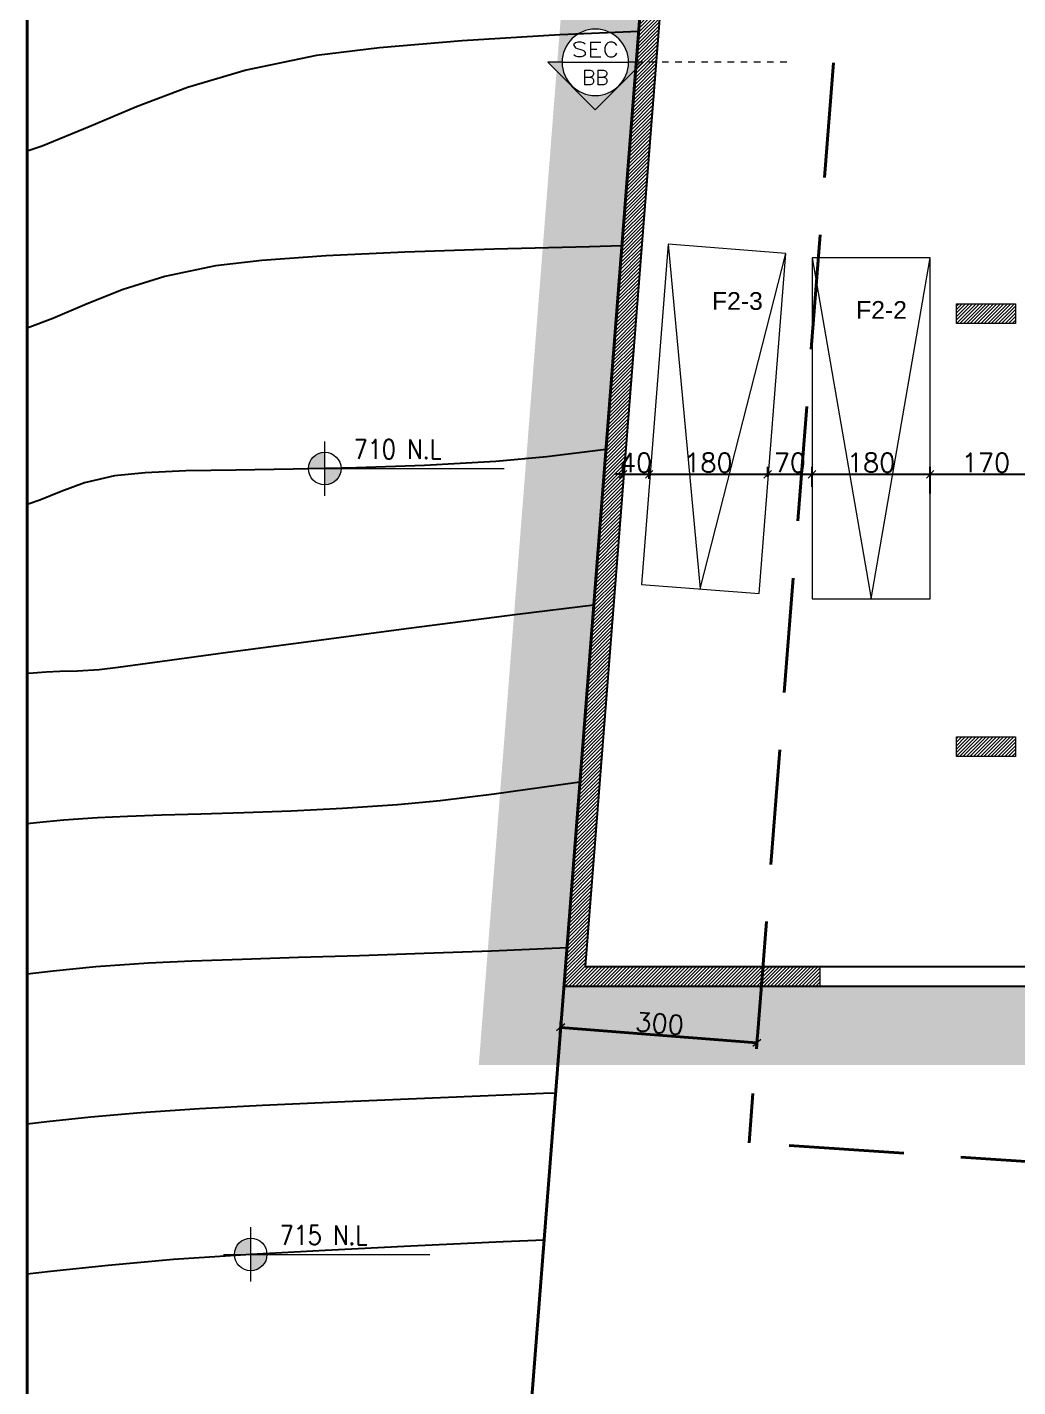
# Model space of a CAD drawing. Header units: metres. Extents: x -322116 to -321123, y -26723 to -26468.
# Drawn here: x -321743.39 to -321728.29, y -26562.96 to -26542.24 of the extents above; entities that cross this region are included whole.
import ezdxf
from ezdxf.enums import TextEntityAlignment as Align

# ---------------------------------------------------------------- set-up
doc = ezdxf.new("R2010")
doc.units = ezdxf.units.M
doc.header["$LTSCALE"] = 7
doc.header["$MEASUREMENT"] = 0
doc.header["$PDMODE"] = 34
doc.header["$PDSIZE"] = 0.5
doc.linetypes.add('$0$CENTER', pattern=[2, 1.25, -0.25, 0.25, -0.25])
doc.linetypes.add('DASHED', pattern=[0.75, 0.5, -0.25])
for name, color, linetype, lineweight in [('$0$A-ANNO-IDEN', 2, 'Continuous', 9), ('1363TRXX-AS003$0$A-FLOR-IDEN', 4, 'Continuous', 18), ('A-ANNO-TXT3', 6, 'Continuous', 30), ('A-GRID-DIMS', 142, 'Continuous', 9), ('A-STRS', 2, 'Continuous', 18), ('A-WALL-BLWO', 7, 'Continuous', 40), ('L-Structure', 5, 'Continuous', 15), ('PATT-CONC', 8, 'Continuous', 9), ('plaster', 1, 'Continuous', 0), ('projection plans', 8, 'Continuous', 5)]:
    doc.layers.add(name, color=color, linetype=linetype, lineweight=lineweight)
for name, color, linetype in [('020-HATCH', 7, 'Continuous'), ('22-1-14-ROAD P2PFGC', 5, 'Continuous'), ('CONT-MJR', 4, 'Continuous'), ('CONT-MNR', 8, 'Continuous')]:
    doc.layers.add(name, color=color, linetype=linetype)
doc.styles.add('$0$EG_SIMPLEX', font='SIMPLEX.shx')
doc.styles.add('1363TRXX-AS003$0$EG_SIMPLEX', font='SIMPLEX.shx')
doc.styles.add('EG_SIMPLEX', font='SIMPLEX.shx')
doc.styles.get("Standard").update_dxf_attribs({"font": 'romans.shx', "height": 0.5})
doc.dimstyles.new('ERGA-M-0200', dxfattribs={"dimscale": 1.15, "dimtxt": 0.2, "dimasz": 0.2, "dimexe": 0.1, "dimexo": 0.1, "dimgap": 0.06, "dimtad": 1, "dimdec": 1, "dimlfac": 100, "dimrnd": 5, "dimdsep": 46, "dimtxsty": 'EG_SIMPLEX', "dimblk1": 'OBLIQUE', "dimblk2": 'OBLIQUE', "dimsah": 1, "dimcen": 0.3, "dimclrd": 256, "dimclre": 256, "dimclrt": 2, "dimadec": 0, "dimazin": 0, "dimtfac": 1, "dimtdec": 1, "dimtix": 1, "dimtmove": 2, "dimatfit": 3, "dimldrblk": 'OBLIQUE', "dimfxl": 1, "dimtolj": 1, "dimtzin": 0, "dimarcsym": 0})
pattern_1 = [(45, (0, 0), (-0.0265165042945, 0.0265165042945), [])]

# ---------------------------------------------------------------- blocks, each defined once
blk = doc.blocks.new('_OBLIQUE')
at = {"color": 0, "linetype": 'ByBlock'}
blk.add_line((-0.5, -0.5), (0.5, 0.5), dxfattribs=at)
blk = doc.blocks.new('*D438')
at = {"layer": 'A-GRID-DIMS', "lineweight": -2, "transparency": 16777216}
for p, q in [((-321735.268, -26752.607), (-321735.252, -26752.399)), ((-321732.27, -26752.747), (-321735.261, -26752.513)), ((-321732.277, -26752.841), (-321732.261, -26752.633))]:
    blk.add_line(p, q, dxfattribs=at)
at = {"layer": 'Defpoints', "color": 0, "transparency": 16777216}
for p in [(-321735.261, -26752.513), (-321735.277, -26752.721), (-321732.286, -26752.956)]:
    blk.add_point(p, dxfattribs=at)
at = {"layer": 'A-GRID-DIMS', "lineweight": -2, "transparency": 16777216, "xscale": 0.115, "yscale": 0.115, "zscale": 0.115}
for p, rotation in [((-321735.261, -26752.513), 175.5207004076207), ((-321732.27, -26752.747), 355.5207004076207)]:
    blk.add_blockref('_OBLIQUE', p, dxfattribs=dict(at, rotation=rotation))
at = {"layer": 'A-GRID-DIMS', "color": 2, "transparency": 16777216, "insert": (-321733.751, -26752.453), "char_height": 0.2875, "attachment_point": 5, "rotation": 355.5207, "style": 'EG_SIMPLEX'}
blk.add_mtext('\\A1;300', dxfattribs=at)
blk = doc.blocks.new('*U28')
blk.add_hatch(color=252).paths.add_polyline_path([(0, 450, -0.414214), (450, 0), (643, 0), (0, 643), (-643, 0), (-450, 0, -0.414214)])
blk.add_line((-450, 0), (450, 0))
at = {"linetype": '$0$CENTER'}
blk.add_line((2593, 0), (643, 0), dxfattribs=at)
blk.add_lwpolyline([(-450, 0), (-643, 0), (0, 643), (643, 0), (450, 0)])
blk.add_circle((0, 0), 450)
at = {"style": '$0$EG_SIMPLEX'}
blk.add_attdef('NB', text='', height=200, dxfattribs=at).set_placement((0, 32), align=Align.BOTTOM_CENTER)
at = {"style": '$0$EG_SIMPLEX', "width": 0.5625}
blk.add_attdef('REF-F-', text='', height=200, dxfattribs=at).set_placement((-321, -274), (321, -274), align=Align.FIT)
at = {"style": '$0$EG_SIMPLEX'}
blk.add_attdef('REF', text='', height=200, dxfattribs=at).set_placement((0, -75), align=Align.TOP_CENTER)
blk = doc.blocks.new('1363TRXX-AS003$0$TAG-LEV-PL1')
h = blk.add_hatch(color=256)
h.paths.add_polyline_path([(0, 169, 0.414214), (-169, 0), (0, 0)])
h.paths.add_polyline_path([(169, 0), (0, 0), (0, -169, 0.414214)])
for p, q in [((0, -281), (0, 281)), ((-281, 0), (1859, 0))]:
    blk.add_line(p, q)
blk.add_circle((0, 0), 169)
at = {"style": '1363TRXX-AS003$0$EG_SIMPLEX', "width": 0.85}
for tag, p in [('F.F.L.', (450, 150)), ('C.L.', (450, -450))]:
    blk.add_attdef(tag, p, '', height=300, dxfattribs=at)
blk = doc.blocks.new('B1 2')
at = {"layer": 'A-WALL-BLWO'}
blk.add_lwpolyline([(-321243.3932, -26513.9378), (-321188.3932, -26513.9378), (-321188.3932, -26588.8759), (-321243.3932, -26588.8759)], close=True, dxfattribs=at)
at = {"layer": 'CONT-MJR', "flags": 128}
for points, elevation in [([(-321234.5707, -26548.6802), (-321235.472, -26548.79), (-321236.2515, -26548.863), (-321237.3372, -26548.9254), (-321238.3739, -26548.9614), (-321239.3399, -26548.9807), (-321240.2134, -26548.9927), (-321240.9727, -26549.0071), (-321241.5959, -26549.0335), (-321242.0613, -26549.0816), (-321242.5193, -26549.1877), (-321242.8761, -26549.3187), (-321243.1993, -26549.4542), (-321243.3932, -26549.5192)], 710), ([(-321235.5144, -26560.7273), (-321236.1349, -26560.7553), (-321237.5458, -26560.8216), (-321238.8504, -26560.8863), (-321239.986, -26560.9465), (-321241.1633, -26561.0255), (-321242.16, -26561.1149), (-321243.0362, -26561.2075), (-321243.3932, -26561.2465)], 715)]:
    blk.add_lwpolyline(points, dxfattribs=dict(at, elevation=elevation))
at = {"layer": 'CONT-MNR', "flags": 128}
for points, elevation in [([(-321234.0715, -26542.3086), (-321235.274, -26542.3634), (-321236.7649, -26542.4528), (-321238.0248, -26542.557), (-321238.9833, -26542.6771), (-321240.0531, -26542.898), (-321240.948, -26543.164), (-321241.7261, -26543.4576), (-321242.4458, -26543.7609), (-321243.1654, -26544.0561), (-321243.3932, -26544.1351)], 708), ([(-321234.3277, -26545.5787), (-321234.82, -26545.5898), (-321236.2763, -26545.6284), (-321237.6339, -26545.6744), (-321238.8334, -26545.73), (-321239.8159, -26545.7975), (-321240.5223, -26545.8793), (-321241.296, -26546.0438), (-321241.9302, -26546.2439), (-321242.4806, -26546.4628), (-321243.003, -26546.6835), (-321243.3932, -26546.8293)], 709), ([(-321234.7567, -26551.0549), (-321235.9165, -26551.1966), (-321237.5744, -26551.4077), (-321239.0656, -26551.6036), (-321240.3365, -26551.7745), (-321241.334, -26551.9105), (-321242.0046, -26552.0017), (-321242.2951, -26552.0384), (-321242.6248, -26552.0569), (-321242.8954, -26552.0654), (-321243.103, -26552.0728), (-321243.2998, -26552.0906), (-321243.3932, -26552.0949)], 711), ([(-321234.968, -26553.7521), (-321235.2954, -26553.7977), (-321236.2725, -26553.9304), (-321237.0992, -26554.0332), (-321237.7491, -26554.0967), (-321238.5887, -26554.1518), (-321239.3692, -26554.1912), (-321240.0888, -26554.2189), (-321240.7459, -26554.2388), (-321241.3386, -26554.2548), (-321241.8651, -26554.271), (-321242.3238, -26554.2912), (-321242.8405, -26554.3292), (-321243.2506, -26554.3717), (-321243.3932, -26554.3865)], 712), ([(-321235.1655, -26556.2731), (-321235.2754, -26556.279), (-321236.3174, -26556.3247), (-321237.3401, -26556.3625), (-321238.3256, -26556.3946), (-321239.2564, -26556.4232), (-321240.1149, -26556.4504), (-321240.8835, -26556.4785), (-321241.5445, -26556.5096), (-321242.3467, -26556.5664), (-321242.9989, -26556.6306), (-321243.3932, -26556.6736)], 713), ([(-321235.339, -26558.4878), (-321235.5218, -26558.4951), (-321237.0934, -26558.56), (-321238.5503, -26558.6224), (-321239.8039, -26558.6794), (-321240.7653, -26558.7281), (-321241.6632, -26558.7883), (-321242.4234, -26558.8565), (-321243.0917, -26558.9272), (-321243.3932, -26558.9601)], 714)]:
    blk.add_lwpolyline(points, dxfattribs=dict(at, elevation=elevation))
at = {"layer": '1363TRXX-AS003$0$A-FLOR-IDEN'}
ref = blk.add_blockref('1363TRXX-AS003$0$TAG-LEV-PL1', (-321238.8569, -26548.9711, 710), dxfattribs=dict(at, xscale=0.0014700000362087, yscale=0.0014700000362087, zscale=0.0014700000362087))
ref.add_attrib('F.F.L.', '710 N.L', (-321238.4159, -26548.8241, 710), dxfattribs={"layer": '0', "height": 0.294, "rotation": 360, "style": '1363TRXX-AS003$0$EG_SIMPLEX', "width": 0.85})
ref = blk.add_blockref('1363TRXX-AS003$0$TAG-LEV-PL1', (-321239.986, -26560.9465, 715), dxfattribs=dict(at, xscale=0.0014700000362087, yscale=0.0014700000362087, zscale=0.0014700000362087))
ref.add_attrib('F.F.L.', '715 N.L', (-321239.545, -26560.7995, 715), dxfattribs={"layer": '0', "height": 0.294, "rotation": 360, "style": '1363TRXX-AS003$0$EG_SIMPLEX', "width": 0.85})
blk = doc.blocks.new('block')
at = {"layer": 'PATT-CONC', "transparency": 33554610}
h = blk.add_hatch(dxfattribs=at)
h.set_pattern_fill('ANSI31', color=8, scale=0.3)
h.set_pattern_definition([(45, (195, 0), (-0.0265165042945, 0.0265165042945), [])])
h.paths.add_polyline_path([(-321663.329, -26546.458), (-321663.329, -26546.758), (-321664.229, -26546.758), (-321664.229, -26546.458)])
h.paths.add_polyline_path([(-321642.229, -26538.808), (-321641.929, -26538.808), (-321641.929, -26537.808), (-321642.229, -26537.808)])
h.paths.add_polyline_path([(-321648.412, -26538.808), (-321648.112, -26538.808), (-321648.112, -26537.808), (-321648.412, -26537.808)])
h.paths.add_polyline_path([(-321652.212, -26539.308), (-321651.912, -26539.308), (-321651.912, -26538.508), (-321652.212, -26538.508)])
h.paths.add_polyline_path([(-321658.412, -26538.808), (-321658.112, -26538.808), (-321658.112, -26537.808), (-321658.412, -26537.808)])
h.paths.add_polyline_path([(-321658.412, -26547.358), (-321658.112, -26547.358), (-321658.112, -26548.258), (-321658.412, -26548.258)])
h.paths.add_polyline_path([(-321648.413, -26544.135), (-321648.113, -26544.135), (-321648.113, -26545.035), (-321648.413, -26545.035)])
h.paths.add_polyline_path([(-321664.612, -26538.708), (-321664.312, -26538.708), (-321664.312, -26537.808), (-321664.612, -26537.808)])
h.paths.add_polyline_path([(-321640.802, -26544.135), (-321641.102, -26544.135), (-321641.102, -26545.035), (-321640.802, -26545.035)])
h.paths.add_polyline_path([(-321651.912, -26547.958), (-321652.856, -26547.958), (-321652.856, -26548.258), (-321651.912, -26548.258)])
h = blk.add_hatch(dxfattribs=at)
h.set_pattern_fill('ANSI31', color=8, scale=0.3)
h.set_pattern_definition(pattern_1)
edge = h.paths.add_edge_path()
edge.add_line((-321666.312, -26556.558), (-321655.512, -26556.558))
edge.add_line((-321655.512, -26556.558), (-321655.512, -26553.82))
edge.add_line((-321655.512, -26553.82), (-321653.512, -26553.82))
edge.add_line((-321653.512, -26553.82), (-321653.512, -26552.045))
edge.add_line((-321653.512, -26552.045), (-321655.512, -26552.045))
edge.add_line((-321655.512, -26552.045), (-321655.512, -26549.758))
edge.add_line((-321655.512, -26549.758), (-321655.212, -26549.758))
edge.add_line((-321655.212, -26549.758), (-321655.212, -26551.745))
edge.add_line((-321655.212, -26551.745), (-321653.512, -26551.745))
edge.add_line((-321653.512, -26551.745), (-321653.512, -26549.758))
edge.add_line((-321653.512, -26549.758), (-321653.212, -26549.758))
edge.add_line((-321653.212, -26549.758), (-321653.212, -26553.82))
edge.add_line((-321653.212, -26553.82), (-321650.852, -26553.82))
edge.add_line((-321650.852, -26553.82), (-321650.851, -26549.758))
edge.add_line((-321650.851, -26549.758), (-321650.552, -26549.758))
edge.add_line((-321650.552, -26549.758), (-321650.552, -26554.12))
edge.add_line((-321650.552, -26554.12), (-321651.442, -26554.12))
edge.add_line((-321651.442, -26554.12), (-321651.442, -26556.558))
edge.add_line((-321651.442, -26556.558), (-321642.26, -26556.558))
h = blk.add_hatch(dxfattribs=at)
h.set_pattern_fill('ANSI31', color=8, scale=0.3)
h.set_pattern_definition([(45, (130, 0), (-0.0265165042945, 0.0265165042945), [])])
h.paths.add_polyline_path([(-321663.329, -26553.058), (-321664.229, -26553.058), (-321664.229, -26553.358), (-321663.329, -26553.358)])
at = {"layer": '020-HATCH', "color": 5}
blk.add_lwpolyline([(-321651.912, -26547.958), (-321652.856, -26547.958), (-321652.856, -26548.258), (-321651.912, -26548.258)], close=True, dxfattribs=at)
at = {"layer": 'L-Structure'}
for p, q in [((-321666.312, -26556.558), (-321666.312, -26556.858)), ((-321642.26, -26556.558, 0), (-321642.26, -26556.858))]:
    blk.add_line(p, q, dxfattribs=at)
for points in [[(-321664.612, -26538.708), (-321664.312, -26538.708), (-321664.312, -26537.808), (-321664.612, -26537.808), (-321664.612, -26538.708)], [(-321658.412, -26538.808), (-321658.112, -26538.808), (-321658.112, -26537.808), (-321658.412, -26537.808), (-321658.412, -26538.808)], [(-321648.412, -26538.808), (-321648.112, -26538.808), (-321648.112, -26537.808), (-321648.412, -26537.808), (-321648.412, -26538.808)], [(-321642.229, -26538.808), (-321641.929, -26538.808), (-321641.929, -26537.808), (-321642.229, -26537.808), (-321642.229, -26538.808)], [(-321652.212, -26539.308), (-321651.912, -26539.308), (-321651.912, -26538.508), (-321652.212, -26538.508), (-321652.212, -26539.308)], [(-321666.312, -26556.558), (-321655.512, -26556.558), (-321655.512, -26553.82), (-321653.512, -26553.82), (-321653.512, -26552.045), (-321655.512, -26552.045), (-321655.512, -26549.758), (-321655.212, -26549.758), (-321655.212, -26551.745), (-321653.512, -26551.745), (-321653.512, -26549.758), (-321653.212, -26549.758), (-321653.212, -26553.82), (-321650.852, -26553.82), (-321650.851, -26549.758), (-321650.552, -26549.758), (-321650.552, -26554.12), (-321651.442, -26554.12), (-321651.442, -26556.558), (-321642.26, -26556.558)], [(-321642.26, -26556.858), (-321651.752, -26556.858), (-321651.742, -26554.12), (-321655.212, -26554.12), (-321655.212, -26556.858), (-321666.312, -26556.858)]]:
    blk.add_lwpolyline(points, dxfattribs=at)
for points in [[(-321648.413, -26544.135), (-321648.113, -26544.135), (-321648.113, -26545.035), (-321648.413, -26545.035)], [(-321640.802, -26544.135), (-321641.102, -26544.135), (-321641.102, -26545.035), (-321640.802, -26545.035)], [(-321663.329, -26546.458), (-321663.329, -26546.758), (-321664.229, -26546.758), (-321664.229, -26546.458)], [(-321658.412, -26547.358), (-321658.112, -26547.358), (-321658.112, -26548.258), (-321658.412, -26548.258)]]:
    blk.add_lwpolyline(points, close=True, dxfattribs=at)
at = {"layer": 'L-Structure', "elevation": 0}
blk.add_lwpolyline([(-321663.329, -26553.058), (-321663.329, -26553.358), (-321664.229, -26553.358), (-321664.229, -26553.058)], close=True, dxfattribs=at)
blk = doc.blocks.new('new for 322')
at = {"layer": 'plaster'}
h = blk.add_hatch(dxfattribs=at)
h.set_pattern_fill('ANSI38', color=256, scale=1.6)
h.paths.add_polyline_path([(-321765.079, -26543.078), (-321765.504, -26543.503), (-321766.227, -26542.78), (-321766.296, -26542.78), (-321765.518, -26558.082), (-321764.316, -26558.082)])
h.paths.add_polyline_path([(-321768.583, -26556.863), (-321781.742, -26556.882), (-321781.742, -26554.12), (-321785.212, -26554.12), (-321785.212, -26556.858), (-321797.202, -26556.858), (-321797.296, -26558.058), (-321784.227, -26558.058), (-321784.227, -26555.32), (-321783.067, -26555.32), (-321783.067, -26558.082), (-321768.521, -26558.082)])
h.paths.add_polyline_path([(-321765.58, -26556.858), (-321768.583, -26556.863), (-321768.521, -26558.082), (-321765.518, -26558.082)])
h.paths.add_polyline_path([(-321797.202, -26556.858), (-321800.211, -26556.858), (-321800.305, -26558.058), (-321797.296, -26558.058)])
h.paths.add_polyline_path([(-321799.651, -26549.701), (-321799.117, -26542.887), (-321799.733, -26543.503), (-321800.323, -26542.913), (-321800.847, -26549.607), (-321801.509, -26558.058), (-321800.305, -26558.058), (-321800.211, -26556.858), (-321800.211, -26556.858)])
h.paths.add_polyline_path([(-321798.89, -26539.998), (-321798.257, -26531.905), (-321770.954, -26531.905), (-321771.015, -26530.705), (-321799.366, -26530.705), (-321800.087, -26539.904), (-321800.323, -26542.913), (-321799.733, -26543.503), (-321799.117, -26542.887)])
edge = h.paths.add_edge_path(flags=16)
edge.add_arc((-321799.733, -26542.78), 0.506, 0, 360)
h.paths.add_polyline_path([(-321799.976, -26543.172), (-321799.489, -26543.172), (-321799.489, -26542.834), (-321799.976, -26542.834)], flags=0)
h.paths.add_polyline_path([(-321800.151, -26542.752), (-321799.315, -26542.752), (-321799.315, -26542.415), (-321800.151, -26542.415)], flags=0)
h.paths.add_polyline_path([(-321800.019, -26538.163), (-321799.077, -26538.163), (-321799.077, -26537.713), (-321800.019, -26537.713)], flags=17)
h.paths.add_polyline_path([(-321799.737, -26537.665), (-321799.359, -26537.665), (-321799.359, -26537.205), (-321799.737, -26537.205)], flags=16)
edge = h.paths.add_edge_path()
edge.add_line((-321765.807, -26528.751), (-321767.005, -26528.826))
edge.add_line((-321767.005, -26528.826), (-321766.296, -26542.78))
edge.add_line((-321766.296, -26542.78), (-321766.227, -26542.78))
edge.add_line((-321766.227, -26542.78), (-321766.01, -26542.78))
edge.add_arc((-321765.504, -26542.78), 0.506, 39.0187, 180, ccw=False)
edge.add_line((-321765.11, -26542.461), (-321765.807, -26528.751))
blk = doc.blocks.new('CAR')
at = {"layer": 'projection plans'}
blk.add_lwpolyline([(-4465, 51996), (-6265, 51996), (-6265, 46796), (-4465, 46796)], close=True, dxfattribs=at)
blk.add_lwpolyline([(-6265, 51996), (-5365, 46796), (-4465, 51996)], dxfattribs=at)
blk = doc.blocks.new('*D216')
at = {"layer": 'A-GRID-DIMS', "lineweight": -2, "transparency": 16777216}
for p, q in [((-321734.311, -26549.095), (-321734.311, -26548.943)), ((-321733.912, -26549.127), (-321733.912, -26548.943)), ((-321734.311, -26549.058), (-321734.426, -26549.058)), ((-321734.311, -26549.058), (-321733.912, -26549.058)), ((-321733.912, -26549.058), (-321733.797, -26549.058))]:
    blk.add_line(p, q, dxfattribs=at)
at = {"layer": 'Defpoints', "color": 0, "transparency": 16777216}
for p in [(-321733.912, -26549.058), (-321734.311, -26549.21, 0), (-321733.912, -26549.242, 0)]:
    blk.add_point(p, dxfattribs=at)
at = {"layer": 'A-GRID-DIMS', "lineweight": -2, "transparency": 16777216, "xscale": 0.115, "yscale": 0.115, "zscale": 0.115}
blk.add_blockref('_OBLIQUE', (-321734.311, -26549.058), dxfattribs=at)
at = {"layer": 'A-GRID-DIMS', "lineweight": -2, "transparency": 16777216, "xscale": 0.115, "yscale": 0.115, "zscale": 0.115, "rotation": 180}
blk.add_blockref('_OBLIQUE', (-321733.912, -26549.058), dxfattribs=at)
at = {"layer": 'A-GRID-DIMS', "color": 2, "transparency": 16777216, "insert": (-321734.112, -26548.88), "char_height": 0.2875, "attachment_point": 5, "style": 'EG_SIMPLEX'}
blk.add_mtext('\\A1;40', dxfattribs=at)
blk = doc.blocks.new('*D217')
at = {"layer": 'A-GRID-DIMS', "lineweight": -2, "transparency": 16777216}
for p, q in [((-321733.912, -26549.127), (-321733.912, -26548.943)), ((-321732.105, -26549.097), (-321732.105, -26548.943)), ((-321733.912, -26549.058), (-321732.105, -26549.058))]:
    blk.add_line(p, q, dxfattribs=at)
at = {"layer": 'Defpoints', "color": 0, "transparency": 16777216}
for p in [(-321732.105, -26549.058), (-321733.912, -26549.242, 0), (-321732.105, -26549.212, 0)]:
    blk.add_point(p, dxfattribs=at)
at = {"layer": 'A-GRID-DIMS', "lineweight": -2, "transparency": 16777216, "xscale": 0.115, "yscale": 0.115, "zscale": 0.115, "rotation": 180}
blk.add_blockref('_OBLIQUE', (-321733.912, -26549.058), dxfattribs=at)
at = {"layer": 'A-GRID-DIMS', "lineweight": -2, "transparency": 16777216, "xscale": 0.115, "yscale": 0.115, "zscale": 0.115}
blk.add_blockref('_OBLIQUE', (-321732.105, -26549.058), dxfattribs=at)
at = {"layer": 'A-GRID-DIMS', "color": 2, "transparency": 16777216, "insert": (-321733.009, -26548.88), "char_height": 0.2875, "attachment_point": 5, "style": 'EG_SIMPLEX'}
blk.add_mtext('\\A1;180', dxfattribs=at)
blk = doc.blocks.new('*D218')
at = {"layer": 'A-GRID-DIMS', "lineweight": -2, "transparency": 16777216}
for p, q in [((-321732.105, -26549.097), (-321732.105, -26548.943)), ((-321731.429, -26549.249), (-321731.429, -26548.943)), ((-321732.105, -26549.058), (-321731.429, -26549.058))]:
    blk.add_line(p, q, dxfattribs=at)
at = {"layer": 'Defpoints', "color": 0, "transparency": 16777216}
for p in [(-321731.429, -26549.058), (-321732.105, -26549.212, 0), (-321731.429, -26549.364, 0)]:
    blk.add_point(p, dxfattribs=at)
at = {"layer": 'A-GRID-DIMS', "lineweight": -2, "transparency": 16777216, "xscale": 0.115, "yscale": 0.115, "zscale": 0.115, "rotation": 180}
blk.add_blockref('_OBLIQUE', (-321732.105, -26549.058), dxfattribs=at)
at = {"layer": 'A-GRID-DIMS', "lineweight": -2, "transparency": 16777216, "xscale": 0.115, "yscale": 0.115, "zscale": 0.115}
blk.add_blockref('_OBLIQUE', (-321731.429, -26549.058), dxfattribs=at)
at = {"layer": 'A-GRID-DIMS', "color": 2, "transparency": 16777216, "insert": (-321731.767, -26548.88), "char_height": 0.2875, "attachment_point": 5, "style": 'EG_SIMPLEX'}
blk.add_mtext('\\A1;70', dxfattribs=at)
blk = doc.blocks.new('*D219')
at = {"layer": 'A-GRID-DIMS', "lineweight": -2, "transparency": 16777216}
for p, q in [((-321731.429, -26549.249), (-321731.429, -26548.943)), ((-321729.629, -26549.351), (-321729.629, -26548.943)), ((-321731.429, -26549.058), (-321729.629, -26549.058))]:
    blk.add_line(p, q, dxfattribs=at)
at = {"layer": 'Defpoints', "color": 0, "transparency": 16777216}
for p in [(-321729.629, -26549.058), (-321731.429, -26549.364, 0), (-321729.629, -26549.466, 0)]:
    blk.add_point(p, dxfattribs=at)
at = {"layer": 'A-GRID-DIMS', "lineweight": -2, "transparency": 16777216, "xscale": 0.115, "yscale": 0.115, "zscale": 0.115, "rotation": 180}
blk.add_blockref('_OBLIQUE', (-321731.429, -26549.058), dxfattribs=at)
at = {"layer": 'A-GRID-DIMS', "lineweight": -2, "transparency": 16777216, "xscale": 0.115, "yscale": 0.115, "zscale": 0.115}
blk.add_blockref('_OBLIQUE', (-321729.629, -26549.058), dxfattribs=at)
at = {"layer": 'A-GRID-DIMS', "color": 2, "transparency": 16777216, "insert": (-321730.529, -26548.88), "char_height": 0.2875, "attachment_point": 5, "style": 'EG_SIMPLEX'}
blk.add_mtext('\\A1;180', dxfattribs=at)
blk = doc.blocks.new('*D220')
at = {"layer": 'A-GRID-DIMS', "lineweight": -2, "transparency": 16777216}
for p, q in [((-321729.629, -26549.351), (-321729.629, -26548.943)), ((-321727.929, -26549.116), (-321727.929, -26548.943)), ((-321729.629, -26549.058), (-321727.929, -26549.058))]:
    blk.add_line(p, q, dxfattribs=at)
at = {"layer": 'Defpoints', "color": 0, "transparency": 16777216}
for p in [(-321727.929, -26549.058), (-321727.929, -26549.231), (-321729.629, -26549.466, 0)]:
    blk.add_point(p, dxfattribs=at)
at = {"layer": 'A-GRID-DIMS', "lineweight": -2, "transparency": 16777216, "xscale": 0.115, "yscale": 0.115, "zscale": 0.115, "rotation": 180}
blk.add_blockref('_OBLIQUE', (-321729.629, -26549.058), dxfattribs=at)
at = {"layer": 'A-GRID-DIMS', "lineweight": -2, "transparency": 16777216, "xscale": 0.115, "yscale": 0.115, "zscale": 0.115}
blk.add_blockref('_OBLIQUE', (-321727.929, -26549.058), dxfattribs=at)
at = {"layer": 'A-GRID-DIMS', "color": 2, "transparency": 16777216, "insert": (-321728.779, -26548.88), "char_height": 0.2875, "attachment_point": 5, "style": 'EG_SIMPLEX'}
blk.add_mtext('\\A1;170', dxfattribs=at)
blk = doc.blocks.new('plot limit')
at = {"color": 5}
blk.add_lwpolyline([(-321725.0411, -26759.7735), (-321735.7734, -26759.0595), (-321732.8382, -26721.5907), (-321726.0304, -26721.9282), (-321722.2569, -26721.9337), (-321712.0131, -26721.5769), (-321702.1619, -26720.7671), (-321700.2699, -26757.9792), (-321703.6476, -26759.2974, -0.0276131)], format="xyb", close=True, dxfattribs=at)
at = {"color": 5, "linetype": 'DASHED', "ltscale": 0.5}
blk.add_lwpolyline([(-321703.4829, -26753.8659), (-321705.0008, -26724.0106), (-321711.838, -26724.5726), (-321722.2069, -26724.9338), (-321726.107, -26724.928), (-321730.075, -26724.7313), (-321732.3893, -26754.2736)], dxfattribs=at)
blk.add_lwpolyline([(-321704.7696, -26754.368, -0.0265265), (-321724.7933, -26754.7789), (-321732.3893, -26754.2736)], format="xyb", dxfattribs=at)
at = {"layer": '$0$A-ANNO-IDEN'}
ref = blk.add_blockref('*U28', (-321734.7327, -26737.8057), dxfattribs=dict(at, xscale=-0.0011249999994782, yscale=0.0011249999994782, zscale=0.0011249999994782, rotation=180))
ref.add_attrib('REF-F-', 'SEC', dxfattribs={"layer": '0', "height": 0.225, "rotation": 360, "style": '$0$EG_SIMPLEX', "width": 1.25}).set_placement((-321735.0943, -26737.7221), (-321734.3711, -26737.7221), align=Align.FIT)
ref.add_attrib('NB', 'BB', dxfattribs={"layer": '0', "height": 0.225, "rotation": 360, "style": '$0$EG_SIMPLEX'}).set_placement((-321734.7327, -26738.2169), align=Align.BOTTOM_CENTER)
at = {"layer": 'A-GRID-DIMS'}
dim = blk.add_aligned_dim(p1=(-321732.2861, -26752.9557), p2=(-321735.2769, -26752.7214), distance=-0.2089, dimstyle='ERGA-M-0200', override={"dimtxt": 0.25, "dimasz": 0.1, "dimgap": 0.03, "dimfxl": 100}, dxfattribs=at)
dim.commit()
dim.dimension.update_dxf_attribs({"geometry": '*D438', "text_midpoint": (-321733.7512, -26752.4526)})

msp = doc.modelspace()

# ---------------------------------------------------------------- hatches: boundary and pattern name
at = {"layer": 'PATT-CONC', "transparency": 33554610}
h = msp.add_hatch(dxfattribs=at)
h.set_pattern_fill('ANSI31', color=8, scale=0.3)
h.set_pattern_definition(pattern_1)
h.paths.add_polyline_path([(-321732.1786, -26556.5581), (-321732.2021, -26556.8581), (-321735.2113, -26556.8581), (-321733.2566, -26531.9053), (-321701.8485, -26531.9053), (-321700.5785, -26556.8822), (-321703.5836, -26556.8581), (-321703.5989, -26556.5581), (-321700.8954, -26556.5581), (-321702.1336, -26532.2053), (-321732.9791, -26532.2053), (-321734.8869, -26556.5581)])
h = msp.add_hatch(dxfattribs=at)
h.set_pattern_fill('ANSI31', color=8, scale=0.3)
h.set_pattern_definition(pattern_1)
h.paths.add_polyline_path([(-321731.3118, -26556.5581), (-321732.1786, -26556.5581), (-321732.2021, -26556.8581), (-321731.3118, -26556.8581)])

# ---------------------------------------------------------------- linework, layer by layer
at = {"layer": '22-1-14-ROAD P2PFGC', "elevation": 0}
for points in [[(-321733.2566, -26531.9053), (-321735.2113, -26556.8581), (-321720.2118, -26556.8581), (-321720.2118, -26554.1198)], [(-321732.9791, -26532.2053), (-321734.8869, -26556.5581), (-321720.5118, -26556.5581), (-321720.5118, -26553.8198)]]:
    msp.add_lwpolyline(points, dxfattribs=at)

# ---------------------------------------------------------------- block references
at = {"layer": 'A-STRS', "color": 1, "extrusion": (7.2098e-102, -2.07877e-101, -1), "xscale": -0.001, "yscale": 0.001, "zscale": 0.001, "rotation": 4.479299591266281}
msp.add_blockref('CAR', (321731.4386, -26597.878, 0), dxfattribs=at)
at = {"layer": 'A-STRS', "color": 1, "extrusion": (8.81127e-102, -2.01612e-101, -1), "xscale": -0.001, "yscale": 0.001, "zscale": 0.001}
msp.add_blockref('CAR', (321725.1642, -26597.7544, 0), dxfattribs=at)
at = {"layer": 'A-WALL-BLWO'}
for name, p in [('B1 2', (-500, 0)), ('plot limit', (0, 195.0262)), ('new for 322', (65, 0)), ('block', (-65, 0))]:
    msp.add_blockref(name, p, dxfattribs=at)

# ---------------------------------------------------------------- texts
at = {"layer": 'A-ANNO-TXT3', "lineweight": 5, "char_height": 0.27, "attachment_point": 1, "rotation": 359.90083}
for s, insert in [('\\A1;{\\fArial Unicode MS|b0|i0|c0|p34;F2-3}', (-321732.9545, -26546.281, 0)), ('\\A1;{\\fArial Unicode MS|b0|i0|c0|p34;F2-2}', (-321730.7573, -26546.4175, 0))]:
    msp.add_mtext_dynamic_manual_height_columns(s, width=2.985678, gutter_width=3.0774, heights=[1.4075], dxfattribs=dict(at, insert=insert))

# ---------------------------------------------------------------- dimensions: what is measured, and where the dimension line sits
at = {"layer": 'A-GRID-DIMS'}
for base, p1, p2, picture, middle in [((-321733.9125, -26549.058), (-321734.3113, -26549.2103, 0), (-321733.9125, -26549.2415, 0), '*D216', (-321734.1119, -26548.8798)), ((-321732.1047, -26549.058), (-321733.9125, -26549.2415, 0), (-321732.1047, -26549.2119, 0), '*D217', (-321733.0086, -26548.8798)), ((-321731.4289, -26549.058), (-321732.1047, -26549.2119, 0), (-321731.4289, -26549.3637, 0), '*D218', (-321731.7668, -26548.8798)), ((-321729.6289, -26549.058), (-321731.4289, -26549.3637, 0), (-321729.6289, -26549.4662, 0), '*D219', (-321730.5289, -26548.8798)), ((-321727.9289, -26549.058), (-321729.6289, -26549.4662, 0), (-321727.9289, -26549.2314), '*D220', (-321728.7789, -26548.8798))]:
    dim = msp.add_linear_dim(base=base, p1=p1, p2=p2, dimstyle='ERGA-M-0200', override={"dimtxt": 0.25, "dimasz": 0.1, "dimgap": 0.03, "dimfxl": 100}, dxfattribs=at)
    dim.commit()
    dim.dimension.update_dxf_attribs({"geometry": picture, "text_midpoint": middle})

doc.saveas('drawing.dxf')
